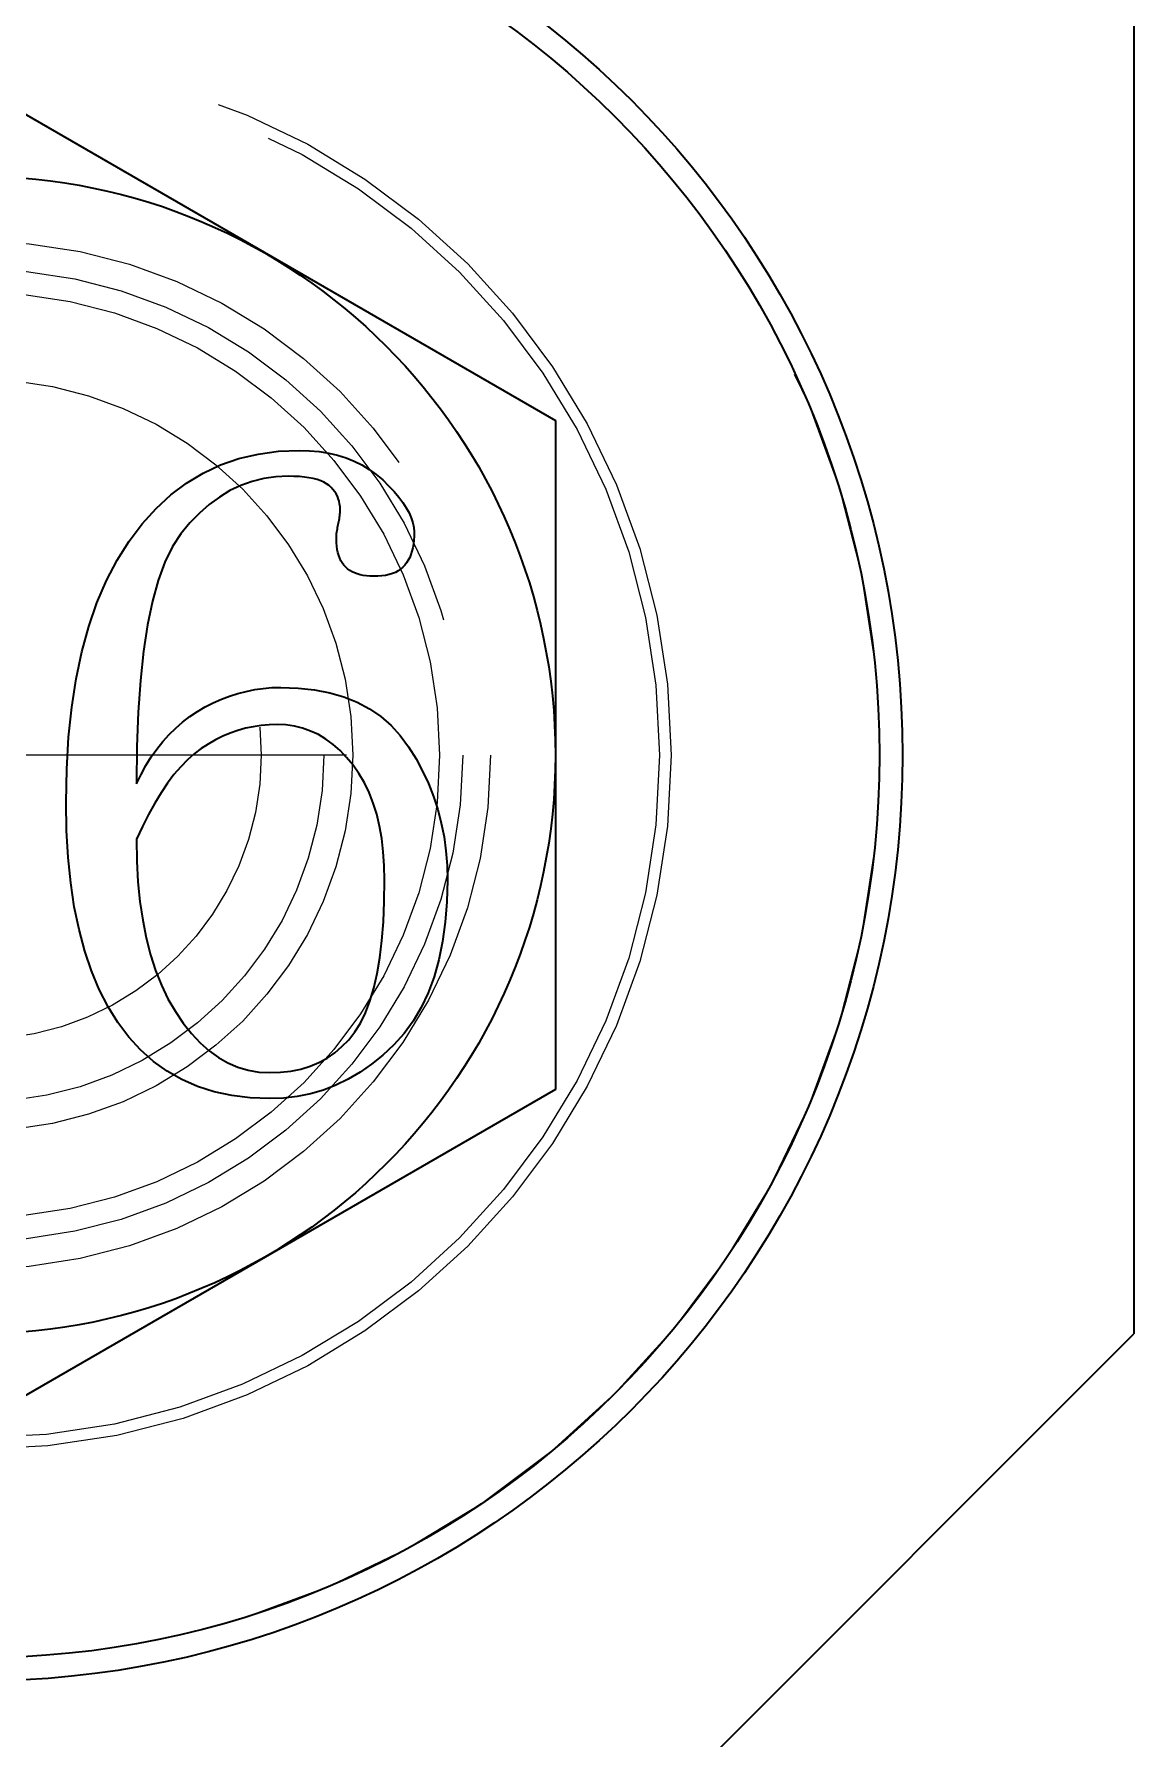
# Model space of a CAD drawing. Header units: millimetres. Extents: x 5606 to 13175, y -3239 to -2051.
# Drawn here: x 5880.19 to 5889.7, y -2464.28 to -2449.56 of the extents above; entities that cross this region are included whole.
import ezdxf

# ---------------------------------------------------------------- set-up
doc = ezdxf.new("R2010")
doc.units = ezdxf.units.MM
for name, pattern in [('CENTER-HOKUTO', [23, 20, -1, 1, -1]), ('DASHSPACE', [30, 12, -18]), ('HIDDEN-HOKUTO', [3.8, 2.5, -1.3])]:
    doc.linetypes.add(name, pattern=pattern)
doc.layers.add('AM_7', color=2, linetype='CENTER-HOKUTO', lineweight=30)
doc.layers.add('AM_HID', color=1, linetype='HIDDEN-HOKUTO', lineweight=25)

msp = doc.modelspace()

# ---------------------------------------------------------------- linework, layer by layer
at = {"color": 7, "lineweight": 35}
msp.add_line((5889.698, -2400.784), (5889.698, -2460.784), dxfattribs=at)
at = {"color": 7, "lineweight": 35, "ltscale": 0.144318}
msp.add_line((5879.698, -2450.009), (5884.698, -2452.894), dxfattribs=at)
at = {"color": 7, "lineweight": 35, "ltscale": 0.072244}
msp.add_line((5884.698, -2452.894), (5884.698, -2455.784), dxfattribs=at)
at = {"color": 7, "lineweight": 35, "ltscale": 0.004548}
msp.add_line((5882.304, -2453.16), (5882.486, -2453.152), dxfattribs=at)
at = {"color": 7, "lineweight": 35, "ltscale": 0.002197}
msp.add_line((5882.486, -2453.152), (5882.574, -2453.155), dxfattribs=at)
at = {"color": 7, "lineweight": 35, "ltscale": 0.002117}
msp.add_line((5882.574, -2453.155), (5882.658, -2453.162), dxfattribs=at)
at = {"color": 7, "lineweight": 35, "ltscale": 0.004167}
msp.add_line((5881.654, -2453.348), (5881.805, -2453.278), dxfattribs=at)
at = {"color": 7, "lineweight": 35, "ltscale": 0.004199}
msp.add_line((5881.805, -2453.278), (5881.964, -2453.223), dxfattribs=at)
at = {"color": 7, "lineweight": 35, "ltscale": 0.004273}
msp.add_line((5881.964, -2453.223), (5882.13, -2453.184), dxfattribs=at)
at = {"color": 7, "lineweight": 35, "ltscale": 0.004393}
msp.add_line((5882.13, -2453.184), (5882.304, -2453.16), dxfattribs=at)
at = {"color": 7, "lineweight": 35, "ltscale": 0.002045}
msp.add_line((5882.658, -2453.162), (5882.739, -2453.175), dxfattribs=at)
at = {"color": 7, "lineweight": 35, "ltscale": 0.001983}
msp.add_line((5882.739, -2453.175), (5882.816, -2453.193), dxfattribs=at)
at = {"color": 7, "lineweight": 35, "ltscale": 0.001932}
for p, q in [((5882.816, -2453.193), (5882.89, -2453.216)), ((5882.777, -2455.693), (5882.714, -2455.647))]:
    msp.add_line(p, q, dxfattribs=at)
at = {"color": 7, "lineweight": 35, "ltscale": 0.001893}
msp.add_line((5882.89, -2453.216), (5882.96, -2453.244), dxfattribs=at)
at = {"color": 7, "lineweight": 35, "ltscale": 0.001863}
msp.add_line((5882.96, -2453.244), (5883.027, -2453.278), dxfattribs=at)
at = {"color": 7, "lineweight": 35, "ltscale": 0.001849}
msp.add_line((5883.027, -2453.278), (5883.09, -2453.316), dxfattribs=at)
at = {"color": 7, "lineweight": 35, "ltscale": 0.004243}
msp.add_line((5881.375, -2453.536), (5881.51, -2453.434), dxfattribs=at)
at = {"color": 7, "lineweight": 35, "ltscale": 0.004183}
for p, q in [((5881.51, -2453.434), (5881.654, -2453.348)), ((5880.833, -2457.959), (5880.757, -2457.81))]:
    msp.add_line(p, q, dxfattribs=at)
at = {"color": 7, "lineweight": 35, "ltscale": 0.00259}
msp.add_line((5882.078, -2453.421), (5881.98, -2453.456), dxfattribs=at)
at = {"color": 7, "lineweight": 35, "ltscale": 0.002596}
msp.add_line((5882.179, -2453.396), (5882.078, -2453.421), dxfattribs=at)
at = {"color": 7, "lineweight": 35, "ltscale": 0.002627}
msp.add_line((5882.283, -2453.381), (5882.179, -2453.396), dxfattribs=at)
at = {"color": 7, "lineweight": 35, "ltscale": 0.002682}
msp.add_line((5882.39, -2453.376), (5882.283, -2453.381), dxfattribs=at)
at = {"color": 7, "lineweight": 35, "ltscale": 0.001241}
msp.add_line((5882.439, -2453.377), (5882.39, -2453.376), dxfattribs=at)
at = {"color": 7, "lineweight": 35, "ltscale": 0.001161}
msp.add_line((5882.486, -2453.379), (5882.439, -2453.377), dxfattribs=at)
at = {"color": 7, "lineweight": 35, "ltscale": 0.001085}
msp.add_line((5882.529, -2453.383), (5882.486, -2453.379), dxfattribs=at)
at = {"color": 7, "lineweight": 35, "ltscale": 0.001009}
msp.add_line((5882.569, -2453.389), (5882.529, -2453.383), dxfattribs=at)
at = {"color": 7, "lineweight": 35, "ltscale": 0.000938014}
msp.add_line((5882.606, -2453.396), (5882.569, -2453.389), dxfattribs=at)
at = {"color": 7, "lineweight": 35, "ltscale": 0.000867909}
msp.add_line((5882.639, -2453.405), (5882.606, -2453.396), dxfattribs=at)
at = {"color": 7, "lineweight": 35, "ltscale": 0.00080319}
msp.add_line((5882.67, -2453.415), (5882.639, -2453.405), dxfattribs=at)
at = {"color": 7, "lineweight": 35, "ltscale": 0.00074266}
msp.add_line((5882.697, -2453.427), (5882.67, -2453.415), dxfattribs=at)
at = {"color": 7, "lineweight": 35, "ltscale": 0.000690525}
msp.add_line((5882.721, -2453.441), (5882.697, -2453.427), dxfattribs=at)
at = {"color": 7, "lineweight": 35, "ltscale": 0.000643829}
msp.add_line((5882.742, -2453.456), (5882.721, -2453.441), dxfattribs=at)
at = {"color": 7, "lineweight": 35, "ltscale": 0.001846}
msp.add_line((5883.09, -2453.316), (5883.15, -2453.36), dxfattribs=at)
at = {"color": 7, "lineweight": 35, "ltscale": 0.001857}
msp.add_line((5883.15, -2453.36), (5883.206, -2453.408), dxfattribs=at)
at = {"color": 7, "lineweight": 35, "ltscale": 0.001808}
msp.add_line((5883.206, -2453.408), (5883.257, -2453.459), dxfattribs=at)
at = {"color": 7, "lineweight": 35, "ltscale": 0.004345}
msp.add_line((5881.247, -2453.654), (5881.375, -2453.536), dxfattribs=at)
at = {"color": 7, "lineweight": 35, "ltscale": 0.002727}
msp.add_line((5881.795, -2453.555), (5881.707, -2453.619), dxfattribs=at)
at = {"color": 7, "lineweight": 35, "ltscale": 0.002658}
msp.add_line((5881.886, -2453.5), (5881.795, -2453.555), dxfattribs=at)
at = {"color": 7, "lineweight": 35, "ltscale": 0.00261}
msp.add_line((5881.98, -2453.456), (5881.886, -2453.5), dxfattribs=at)
at = {"color": 7, "lineweight": 35, "ltscale": 0.000615236}
msp.add_line((5882.76, -2453.473), (5882.742, -2453.456), dxfattribs=at)
at = {"color": 7, "lineweight": 35, "ltscale": 0.000596459}
msp.add_line((5882.776, -2453.49), (5882.76, -2453.473), dxfattribs=at)
at = {"color": 7, "lineweight": 35, "ltscale": 0.000584231}
msp.add_line((5882.791, -2453.509), (5882.776, -2453.49), dxfattribs=at)
at = {"color": 7, "lineweight": 35, "ltscale": 0.000575208}
msp.add_line((5882.803, -2453.528), (5882.791, -2453.509), dxfattribs=at)
at = {"color": 7, "lineweight": 35, "ltscale": 0.000573302}
msp.add_line((5882.814, -2453.548), (5882.803, -2453.528), dxfattribs=at)
at = {"color": 7, "lineweight": 35, "ltscale": 0.000573358}
msp.add_line((5882.822, -2453.569), (5882.814, -2453.548), dxfattribs=at)
at = {"color": 7, "lineweight": 35, "ltscale": 0.000581179}
msp.add_line((5882.829, -2453.592), (5882.822, -2453.569), dxfattribs=at)
at = {"color": 7, "lineweight": 35, "ltscale": 0.000592077}
msp.add_line((5882.834, -2453.615), (5882.829, -2453.592), dxfattribs=at)
at = {"color": 7, "lineweight": 35, "ltscale": 0.001689}
msp.add_line((5883.257, -2453.459), (5883.304, -2453.508), dxfattribs=at)
at = {"color": 7, "lineweight": 35, "ltscale": 0.001576}
msp.add_line((5883.304, -2453.508), (5883.345, -2453.556), dxfattribs=at)
at = {"color": 7, "lineweight": 35, "ltscale": 0.001465}
msp.add_line((5883.345, -2453.556), (5883.38, -2453.603), dxfattribs=at)
at = {"color": 7, "lineweight": 35, "ltscale": 0.00449}
msp.add_line((5881.126, -2453.787), (5881.247, -2453.654), dxfattribs=at)
at = {"color": 7, "lineweight": 35, "ltscale": 0.002934}
msp.add_line((5881.622, -2453.694), (5881.54, -2453.778), dxfattribs=at)
at = {"color": 7, "lineweight": 35, "ltscale": 0.00282}
msp.add_line((5881.707, -2453.619), (5881.622, -2453.694), dxfattribs=at)
at = {"color": 7, "lineweight": 35, "ltscale": 0.000323854}
msp.add_line((5882.83, -2453.754), (5882.832, -2453.741), dxfattribs=at)
at = {"color": 7, "lineweight": 35, "ltscale": 0.000323476}
msp.add_line((5882.832, -2453.741), (5882.834, -2453.728), dxfattribs=at)
at = {"color": 7, "lineweight": 35, "ltscale": 0.000608489}
msp.add_line((5882.837, -2453.639), (5882.834, -2453.615), dxfattribs=at)
at = {"color": 7, "lineweight": 35, "ltscale": 0.000321004}
msp.add_line((5882.834, -2453.728), (5882.835, -2453.715), dxfattribs=at)
at = {"color": 7, "lineweight": 35, "ltscale": 0.000323196}
msp.add_line((5882.835, -2453.715), (5882.836, -2453.703), dxfattribs=at)
at = {"color": 7, "lineweight": 35, "ltscale": 0.000319479}
msp.add_line((5882.836, -2453.703), (5882.837, -2453.69), dxfattribs=at)
at = {"color": 7, "lineweight": 35, "ltscale": 0.000628374}
msp.add_line((5882.838, -2453.664), (5882.837, -2453.639), dxfattribs=at)
at = {"color": 7, "lineweight": 35, "ltscale": 0.000320667}
msp.add_line((5882.837, -2453.69), (5882.838, -2453.677), dxfattribs=at)
at = {"color": 7, "lineweight": 35, "ltscale": 0.000319694}
msp.add_line((5882.838, -2453.677), (5882.838, -2453.664), dxfattribs=at)
at = {"color": 7, "lineweight": 35, "ltscale": 0.00136}
msp.add_line((5883.38, -2453.603), (5883.41, -2453.648), dxfattribs=at)
at = {"color": 7, "lineweight": 35, "ltscale": 0.001263}
msp.add_line((5883.41, -2453.648), (5883.434, -2453.692), dxfattribs=at)
at = {"color": 7, "lineweight": 35, "ltscale": 0.001173}
msp.add_line((5883.434, -2453.692), (5883.453, -2453.735), dxfattribs=at)
at = {"color": 7, "lineweight": 35, "ltscale": 0.001094}
msp.add_line((5883.453, -2453.735), (5883.467, -2453.777), dxfattribs=at)
at = {"color": 7, "lineweight": 35, "ltscale": 0.004668}
msp.add_line((5881.014, -2453.936), (5881.126, -2453.787), dxfattribs=at)
at = {"color": 7, "lineweight": 35, "ltscale": 0.003319}
msp.add_line((5881.462, -2453.872), (5881.389, -2453.983), dxfattribs=at)
at = {"color": 7, "lineweight": 35, "ltscale": 0.003064}
msp.add_line((5881.54, -2453.778), (5881.462, -2453.872), dxfattribs=at)
at = {"color": 7, "lineweight": 35, "ltscale": 0.000322571}
msp.add_line((5882.806, -2453.895), (5882.807, -2453.882), dxfattribs=at)
at = {"color": 7, "lineweight": 35, "ltscale": 0.000319142}
msp.add_line((5882.806, -2453.907), (5882.806, -2453.895), dxfattribs=at)
at = {"color": 7, "lineweight": 35, "ltscale": 0.000320089}
msp.add_line((5882.807, -2453.882), (5882.808, -2453.869), dxfattribs=at)
at = {"color": 7, "lineweight": 35, "ltscale": 0.00032252}
msp.add_line((5882.808, -2453.869), (5882.81, -2453.856), dxfattribs=at)
at = {"color": 7, "lineweight": 35, "ltscale": 0.00032272}
msp.add_line((5882.81, -2453.856), (5882.812, -2453.843), dxfattribs=at)
at = {"color": 7, "lineweight": 35, "ltscale": 0.000323733}
msp.add_line((5882.812, -2453.843), (5882.814, -2453.831), dxfattribs=at)
at = {"color": 7, "lineweight": 35, "ltscale": 0.000326054}
msp.add_line((5882.814, -2453.831), (5882.816, -2453.818), dxfattribs=at)
at = {"color": 7, "lineweight": 35, "ltscale": 0.000326057}
msp.add_line((5882.816, -2453.818), (5882.819, -2453.805), dxfattribs=at)
at = {"color": 7, "lineweight": 35, "ltscale": 0.000330701}
msp.add_line((5882.819, -2453.805), (5882.822, -2453.792), dxfattribs=at)
at = {"color": 7, "lineweight": 35, "ltscale": 0.000328086}
msp.add_line((5882.822, -2453.792), (5882.825, -2453.779), dxfattribs=at)
at = {"color": 7, "lineweight": 35, "ltscale": 0.000327393}
msp.add_line((5882.825, -2453.779), (5882.828, -2453.767), dxfattribs=at)
at = {"color": 7, "lineweight": 35, "ltscale": 0.000325304}
msp.add_line((5882.828, -2453.767), (5882.83, -2453.754), dxfattribs=at)
at = {"color": 7, "lineweight": 35, "ltscale": 0.001029}
msp.add_line((5883.467, -2453.777), (5883.475, -2453.817), dxfattribs=at)
at = {"color": 7, "lineweight": 35, "ltscale": 0.000977345}
msp.add_line((5883.475, -2453.817), (5883.478, -2453.856), dxfattribs=at)
at = {"color": 7, "lineweight": 35, "ltscale": 0.000888582}
msp.add_line((5883.477, -2453.894), (5883.475, -2453.929), dxfattribs=at)
at = {"color": 7, "lineweight": 35, "ltscale": 0.000937084}
msp.add_line((5883.478, -2453.856), (5883.477, -2453.894), dxfattribs=at)
at = {"color": 7, "lineweight": 35, "ltscale": 0.00484}
msp.add_line((5880.91, -2454.1), (5881.014, -2453.936), dxfattribs=at)
at = {"color": 7, "lineweight": 35, "ltscale": 0.003732}
msp.add_line((5881.389, -2453.983), (5881.324, -2454.117), dxfattribs=at)
at = {"color": 7, "lineweight": 35, "ltscale": 0.000320457}
msp.add_line((5882.806, -2453.92), (5882.806, -2453.907), dxfattribs=at)
at = {"color": 7, "lineweight": 35, "ltscale": 0.000779976}
msp.add_line((5882.807, -2453.951), (5882.806, -2453.92), dxfattribs=at)
at = {"color": 7, "lineweight": 35, "ltscale": 0.00074244}
msp.add_line((5882.809, -2453.981), (5882.807, -2453.951), dxfattribs=at)
at = {"color": 7, "lineweight": 35, "ltscale": 0.000707474}
msp.add_line((5882.813, -2454.009), (5882.809, -2453.981), dxfattribs=at)
at = {"color": 7, "lineweight": 35, "ltscale": 0.000673962}
msp.add_line((5882.819, -2454.035), (5882.813, -2454.009), dxfattribs=at)
at = {"color": 7, "lineweight": 35, "ltscale": 0.000645875}
for p, q in [((5882.826, -2454.06), (5882.819, -2454.035)), ((5883.011, -2454.227), (5882.986, -2454.22))]:
    msp.add_line(p, q, dxfattribs=at)
at = {"color": 7, "lineweight": 35, "ltscale": 0.000730131}
msp.add_line((5883.458, -2454.024), (5883.449, -2454.052), dxfattribs=at)
at = {"color": 7, "lineweight": 35, "ltscale": 0.00076591}
msp.add_line((5883.465, -2453.994), (5883.458, -2454.024), dxfattribs=at)
at = {"color": 7, "lineweight": 35, "ltscale": 0.000803526}
msp.add_line((5883.471, -2453.963), (5883.465, -2453.994), dxfattribs=at)
at = {"color": 7, "lineweight": 35, "ltscale": 0.000847437}
msp.add_line((5883.475, -2453.929), (5883.471, -2453.963), dxfattribs=at)
at = {"color": 7, "lineweight": 35, "ltscale": 0.005002}
msp.add_line((5880.818, -2454.277), (5880.91, -2454.1), dxfattribs=at)
at = {"color": 7, "lineweight": 35, "ltscale": 0.004195}
msp.add_line((5881.324, -2454.117), (5881.266, -2454.275), dxfattribs=at)
at = {"color": 7, "lineweight": 35, "ltscale": 0.000620341}
msp.add_line((5882.835, -2454.083), (5882.826, -2454.06), dxfattribs=at)
at = {"color": 7, "lineweight": 35, "ltscale": 0.000599576}
msp.add_line((5882.845, -2454.105), (5882.835, -2454.083), dxfattribs=at)
at = {"color": 7, "lineweight": 35, "ltscale": 0.000582514}
msp.add_line((5882.857, -2454.125), (5882.845, -2454.105), dxfattribs=at)
at = {"color": 7, "lineweight": 35, "ltscale": 0.000572831}
for p, q in [((5882.871, -2454.143), (5882.857, -2454.125)), ((5882.921, -2454.189), (5882.903, -2454.175))]:
    msp.add_line(p, q, dxfattribs=at)
at = {"color": 7, "lineweight": 35, "ltscale": 0.00056607}
for p, q in [((5882.886, -2454.16), (5882.871, -2454.143)), ((5882.903, -2454.175), (5882.886, -2454.16))]:
    msp.add_line(p, q, dxfattribs=at)
at = {"color": 7, "lineweight": 35, "ltscale": 0.000583822}
msp.add_line((5882.941, -2454.201), (5882.921, -2454.189), dxfattribs=at)
at = {"color": 7, "lineweight": 35, "ltscale": 0.000649193}
msp.add_line((5883.361, -2454.179), (5883.34, -2454.193), dxfattribs=at)
at = {"color": 7, "lineweight": 35, "ltscale": 0.000632417}
msp.add_line((5883.381, -2454.162), (5883.361, -2454.179), dxfattribs=at)
at = {"color": 7, "lineweight": 35, "ltscale": 0.000626654}
msp.add_line((5883.398, -2454.144), (5883.381, -2454.162), dxfattribs=at)
at = {"color": 7, "lineweight": 35, "ltscale": 0.000629732}
msp.add_line((5883.413, -2454.124), (5883.398, -2454.144), dxfattribs=at)
at = {"color": 7, "lineweight": 35, "ltscale": 0.000649814}
msp.add_line((5883.427, -2454.102), (5883.413, -2454.124), dxfattribs=at)
at = {"color": 7, "lineweight": 35, "ltscale": 0.000669428}
msp.add_line((5883.439, -2454.078), (5883.427, -2454.102), dxfattribs=at)
at = {"color": 7, "lineweight": 35, "ltscale": 0.000698454}
msp.add_line((5883.449, -2454.052), (5883.439, -2454.078), dxfattribs=at)
at = {"color": 7, "lineweight": 35, "ltscale": 0.005198}
msp.add_line((5880.736, -2454.469), (5880.818, -2454.277), dxfattribs=at)
at = {"color": 7, "lineweight": 35, "ltscale": 0.004693}
for p, q in [((5881.266, -2454.275), (5881.216, -2454.456)), ((5881.078, -2456.512), (5881.081, -2456.7))]:
    msp.add_line(p, q, dxfattribs=at)
at = {"color": 7, "lineweight": 35, "ltscale": 0.00059853}
msp.add_line((5882.963, -2454.211), (5882.941, -2454.201), dxfattribs=at)
at = {"color": 7, "lineweight": 35, "ltscale": 0.00062007}
msp.add_line((5882.986, -2454.22), (5882.963, -2454.211), dxfattribs=at)
at = {"color": 7, "lineweight": 35, "ltscale": 0.000674708}
msp.add_line((5883.037, -2454.233), (5883.011, -2454.227), dxfattribs=at)
at = {"color": 7, "lineweight": 35, "ltscale": 0.000706611}
msp.add_line((5883.065, -2454.237), (5883.037, -2454.233), dxfattribs=at)
at = {"color": 7, "lineweight": 35, "ltscale": 0.000742502}
msp.add_line((5883.095, -2454.239), (5883.065, -2454.237), dxfattribs=at)
at = {"color": 7, "lineweight": 35, "ltscale": 0.000779996}
msp.add_line((5883.126, -2454.24), (5883.095, -2454.239), dxfattribs=at)
at = {"color": 7, "lineweight": 35, "ltscale": 0.000932632}
msp.add_line((5883.163, -2454.239), (5883.126, -2454.24), dxfattribs=at)
at = {"color": 7, "lineweight": 35, "ltscale": 0.000878786}
msp.add_line((5883.198, -2454.236), (5883.163, -2454.239), dxfattribs=at)
at = {"color": 7, "lineweight": 35, "ltscale": 0.000828861}
msp.add_line((5883.231, -2454.232), (5883.198, -2454.236), dxfattribs=at)
at = {"color": 7, "lineweight": 35, "ltscale": 0.000782094}
msp.add_line((5883.261, -2454.225), (5883.231, -2454.232), dxfattribs=at)
at = {"color": 7, "lineweight": 35, "ltscale": 0.000740198}
msp.add_line((5883.29, -2454.216), (5883.261, -2454.225), dxfattribs=at)
at = {"color": 7, "lineweight": 35, "ltscale": 0.000703416}
msp.add_line((5883.316, -2454.206), (5883.29, -2454.216), dxfattribs=at)
at = {"color": 7, "lineweight": 35, "ltscale": 0.000672972}
msp.add_line((5883.34, -2454.193), (5883.316, -2454.206), dxfattribs=at)
at = {"color": 7, "lineweight": 35, "ltscale": 0.00542}
msp.add_line((5880.666, -2454.673), (5880.736, -2454.469), dxfattribs=at)
at = {"color": 7, "lineweight": 35, "ltscale": 0.005215}
msp.add_line((5881.216, -2454.456), (5881.174, -2454.66), dxfattribs=at)
at = {"color": 7, "lineweight": 35, "ltscale": 0.005669}
msp.add_line((5880.606, -2454.892), (5880.666, -2454.673), dxfattribs=at)
at = {"color": 7, "lineweight": 35, "ltscale": 0.005757}
msp.add_line((5881.174, -2454.66), (5881.139, -2454.888), dxfattribs=at)
at = {"color": 7, "lineweight": 35, "ltscale": 0.00594}
msp.add_line((5880.557, -2455.125), (5880.606, -2454.892), dxfattribs=at)
at = {"color": 7, "lineweight": 35, "ltscale": 0.006312}
msp.add_line((5881.139, -2454.888), (5881.112, -2455.139), dxfattribs=at)
at = {"color": 7, "lineweight": 35, "ltscale": 0.00623}
msp.add_line((5880.519, -2455.371), (5880.557, -2455.125), dxfattribs=at)
at = {"color": 7, "lineweight": 35, "ltscale": 0.006877}
msp.add_line((5881.112, -2455.139), (5881.093, -2455.413), dxfattribs=at)
at = {"color": 7, "lineweight": 35, "ltscale": 0.001872}
msp.add_line((5882.026, -2455.234), (5882.1, -2455.219), dxfattribs=at)
at = {"color": 7, "lineweight": 35, "ltscale": 0.001878}
for p, q in [((5882.1, -2455.219), (5882.174, -2455.209)), ((5881.882, -2455.275), (5881.954, -2455.252))]:
    msp.add_line(p, q, dxfattribs=at)
at = {"color": 7, "lineweight": 35, "ltscale": 0.00189}
msp.add_line((5882.174, -2455.209), (5882.249, -2455.202), dxfattribs=at)
at = {"color": 7, "lineweight": 35, "ltscale": 0.001909}
msp.add_line((5882.249, -2455.202), (5882.326, -2455.2), dxfattribs=at)
at = {"color": 7, "lineweight": 35, "ltscale": 0.003735}
msp.add_line((5882.326, -2455.2), (5882.475, -2455.205), dxfattribs=at)
at = {"color": 7, "lineweight": 35, "ltscale": 0.003537}
msp.add_line((5882.475, -2455.205), (5882.616, -2455.221), dxfattribs=at)
at = {"color": 7, "lineweight": 35, "ltscale": 0.003361}
msp.add_line((5882.616, -2455.221), (5882.748, -2455.246), dxfattribs=at)
at = {"color": 7, "lineweight": 35, "ltscale": 0.001958}
msp.add_line((5881.606, -2455.408), (5881.673, -2455.369), dxfattribs=at)
at = {"color": 7, "lineweight": 35, "ltscale": 0.001931}
msp.add_line((5881.673, -2455.369), (5881.742, -2455.333), dxfattribs=at)
at = {"color": 7, "lineweight": 35, "ltscale": 0.001907}
msp.add_line((5881.742, -2455.333), (5881.812, -2455.302), dxfattribs=at)
at = {"color": 7, "lineweight": 35, "ltscale": 0.001889}
msp.add_line((5881.812, -2455.302), (5881.882, -2455.275), dxfattribs=at)
at = {"color": 7, "lineweight": 35, "ltscale": 0.00187}
msp.add_line((5881.954, -2455.252), (5882.026, -2455.234), dxfattribs=at)
at = {"color": 7, "lineweight": 35, "ltscale": 0.003212}
msp.add_line((5882.748, -2455.246), (5882.871, -2455.282), dxfattribs=at)
at = {"color": 7, "lineweight": 35, "ltscale": 0.003091}
msp.add_line((5882.871, -2455.282), (5882.986, -2455.328), dxfattribs=at)
at = {"color": 7, "lineweight": 35, "ltscale": 0.003003}
msp.add_line((5882.986, -2455.328), (5883.092, -2455.385), dxfattribs=at)
at = {"color": 7, "lineweight": 35, "ltscale": 0.006534}
msp.add_line((5880.492, -2455.631), (5880.519, -2455.371), dxfattribs=at)
at = {"color": 7, "lineweight": 35, "ltscale": 0.00745}
msp.add_line((5881.093, -2455.413), (5881.082, -2455.711), dxfattribs=at)
at = {"color": 7, "lineweight": 35, "ltscale": 0.001986}
msp.add_line((5881.417, -2455.552), (5881.477, -2455.5), dxfattribs=at)
at = {"color": 7, "lineweight": 35, "ltscale": 0.001974}
msp.add_line((5881.477, -2455.5), (5881.54, -2455.452), dxfattribs=at)
at = {"color": 7, "lineweight": 35, "ltscale": 0.001975}
msp.add_line((5881.54, -2455.452), (5881.606, -2455.408), dxfattribs=at)
at = {"color": 7, "lineweight": 35, "ltscale": 0.002949}
msp.add_line((5883.092, -2455.385), (5883.189, -2455.451), dxfattribs=at)
at = {"color": 7, "lineweight": 35, "ltscale": 0.002935}
msp.add_line((5883.189, -2455.451), (5883.278, -2455.528), dxfattribs=at)
at = {"color": 7, "lineweight": 35, "ltscale": 0.006856}
msp.add_line((5880.475, -2455.905), (5880.492, -2455.631), dxfattribs=at)
at = {"color": 7, "lineweight": 35, "ltscale": 0.002028}
msp.add_line((5881.306, -2455.668), (5881.36, -2455.608), dxfattribs=at)
at = {"color": 7, "lineweight": 35, "ltscale": 0.002003}
msp.add_line((5881.36, -2455.608), (5881.417, -2455.552), dxfattribs=at)
at = {"color": 7, "lineweight": 35, "ltscale": 0.00179}
msp.add_line((5881.761, -2455.653), (5881.699, -2455.689), dxfattribs=at)
at = {"color": 7, "lineweight": 35, "ltscale": 0.001761}
msp.add_line((5881.825, -2455.622), (5881.761, -2455.653), dxfattribs=at)
at = {"color": 7, "lineweight": 35, "ltscale": 0.00174}
msp.add_line((5881.889, -2455.595), (5881.825, -2455.622), dxfattribs=at)
at = {"color": 7, "lineweight": 35, "ltscale": 0.001726}
msp.add_line((5881.954, -2455.572), (5881.889, -2455.595), dxfattribs=at)
at = {"color": 7, "lineweight": 35, "ltscale": 0.001717}
msp.add_line((5882.02, -2455.553), (5881.954, -2455.572), dxfattribs=at)
at = {"color": 7, "lineweight": 35, "ltscale": 0.001714}
msp.add_line((5882.087, -2455.539), (5882.02, -2455.553), dxfattribs=at)
at = {"color": 7, "lineweight": 35, "ltscale": 0.00172}
msp.add_line((5882.155, -2455.529), (5882.087, -2455.539), dxfattribs=at)
at = {"color": 7, "lineweight": 35, "ltscale": 0.00173}
msp.add_line((5882.224, -2455.522), (5882.155, -2455.529), dxfattribs=at)
at = {"color": 7, "lineweight": 35, "ltscale": 0.001749}
msp.add_line((5882.294, -2455.52), (5882.224, -2455.522), dxfattribs=at)
at = {"color": 7, "lineweight": 35, "ltscale": 0.001894}
msp.add_line((5882.37, -2455.524), (5882.294, -2455.52), dxfattribs=at)
at = {"color": 7, "lineweight": 35, "ltscale": 0.001855}
msp.add_line((5882.443, -2455.534), (5882.37, -2455.524), dxfattribs=at)
at = {"color": 7, "lineweight": 35, "ltscale": 0.001834}
msp.add_line((5882.514, -2455.552), (5882.443, -2455.534), dxfattribs=at)
at = {"color": 7, "lineweight": 35, "ltscale": 0.00183}
msp.add_line((5882.583, -2455.577), (5882.514, -2455.552), dxfattribs=at)
at = {"color": 7, "lineweight": 35, "ltscale": 0.001847}
msp.add_line((5882.65, -2455.608), (5882.583, -2455.577), dxfattribs=at)
at = {"color": 7, "lineweight": 35, "ltscale": 0.001879}
msp.add_line((5882.714, -2455.647), (5882.65, -2455.608), dxfattribs=at)
at = {"color": 7, "lineweight": 35, "ltscale": 0.002958}
msp.add_line((5883.278, -2455.528), (5883.358, -2455.615), dxfattribs=at)
at = {"color": 7, "lineweight": 35, "ltscale": 0.003019}
msp.add_line((5883.358, -2455.615), (5883.43, -2455.712), dxfattribs=at)
at = {"color": 7, "lineweight": 35, "ltscale": 0.008029}
msp.add_line((5881.082, -2455.711), (5881.078, -2456.032), dxfattribs=at)
at = {"color": 7, "lineweight": 35, "ltscale": 0.002148}
msp.add_line((5881.16, -2455.874), (5881.206, -2455.801), dxfattribs=at)
at = {"color": 7, "lineweight": 35, "ltscale": 0.0021}
msp.add_line((5881.206, -2455.801), (5881.254, -2455.733), dxfattribs=at)
at = {"color": 7, "lineweight": 35, "ltscale": 0.002062}
msp.add_line((5881.254, -2455.733), (5881.306, -2455.668), dxfattribs=at)
at = {"color": 7, "lineweight": 35, "ltscale": 0.001984}
msp.add_line((5881.578, -2455.773), (5881.518, -2455.826), dxfattribs=at)
at = {"color": 7, "lineweight": 35, "ltscale": 0.001885}
msp.add_line((5881.638, -2455.728), (5881.578, -2455.773), dxfattribs=at)
at = {"color": 7, "lineweight": 35, "ltscale": 0.001823}
msp.add_line((5881.699, -2455.689), (5881.638, -2455.728), dxfattribs=at)
at = {"color": 7, "lineweight": 35, "ltscale": 0.001999}
msp.add_line((5882.837, -2455.746), (5882.777, -2455.693), dxfattribs=at)
at = {"color": 7, "lineweight": 35, "ltscale": 0.002078}
msp.add_line((5882.894, -2455.805), (5882.837, -2455.746), dxfattribs=at)
at = {"color": 7, "lineweight": 35, "ltscale": 0.002174}
msp.add_line((5882.95, -2455.872), (5882.894, -2455.805), dxfattribs=at)
at = {"color": 7, "lineweight": 35, "ltscale": 0.003043}
msp.add_line((5883.43, -2455.712), (5883.494, -2455.816), dxfattribs=at)
at = {"color": 7, "lineweight": 35, "ltscale": 0.072243}
msp.add_line((5884.698, -2455.784), (5884.698, -2458.673), dxfattribs=at)
at = {"color": 7, "lineweight": 35, "ltscale": 0.007189}
msp.add_line((5880.47, -2456.192), (5880.475, -2455.905), dxfattribs=at)
at = {"color": 7, "lineweight": 35, "ltscale": 0.00226}
msp.add_line((5881.078, -2456.032), (5881.118, -2455.951), dxfattribs=at)
at = {"color": 7, "lineweight": 35, "ltscale": 0.0022}
msp.add_line((5881.118, -2455.951), (5881.16, -2455.874), dxfattribs=at)
at = {"color": 7, "lineweight": 35, "ltscale": 0.002342}
msp.add_line((5881.402, -2455.953), (5881.346, -2456.028), dxfattribs=at)
at = {"color": 7, "lineweight": 35, "ltscale": 0.002212}
msp.add_line((5881.46, -2455.886), (5881.402, -2455.953), dxfattribs=at)
at = {"color": 7, "lineweight": 35, "ltscale": 0.002094}
msp.add_line((5881.518, -2455.826), (5881.46, -2455.886), dxfattribs=at)
at = {"color": 7, "lineweight": 35, "ltscale": 0.002241}
msp.add_line((5883.001, -2455.945), (5882.95, -2455.872), dxfattribs=at)
at = {"color": 7, "lineweight": 35, "ltscale": 0.00229}
msp.add_line((5883.048, -2456.025), (5883.001, -2455.945), dxfattribs=at)
at = {"color": 7, "lineweight": 35, "ltscale": 0.003016}
msp.add_line((5883.494, -2455.816), (5883.551, -2455.922), dxfattribs=at)
at = {"color": 7, "lineweight": 35, "ltscale": 0.002998}
msp.add_line((5883.551, -2455.922), (5883.601, -2456.031), dxfattribs=at)
at = {"color": 7, "lineweight": 35, "ltscale": 0.002477}
msp.add_line((5881.346, -2456.028), (5881.29, -2456.11), dxfattribs=at)
at = {"color": 7, "lineweight": 35, "ltscale": 0.002352}
msp.add_line((5883.089, -2456.109), (5883.048, -2456.025), dxfattribs=at)
at = {"color": 7, "lineweight": 35, "ltscale": 0.00299}
msp.add_line((5883.601, -2456.031), (5883.645, -2456.142), dxfattribs=at)
at = {"color": 7, "lineweight": 35, "ltscale": 0.006094}
msp.add_line((5880.474, -2456.436), (5880.47, -2456.192), dxfattribs=at)
at = {"color": 7, "lineweight": 35, "ltscale": 0.002767}
msp.add_line((5881.236, -2456.2), (5881.182, -2456.297), dxfattribs=at)
at = {"color": 7, "lineweight": 35, "ltscale": 0.002619}
msp.add_line((5881.29, -2456.11), (5881.236, -2456.2), dxfattribs=at)
at = {"color": 7, "lineweight": 35, "ltscale": 0.002431}
msp.add_line((5883.124, -2456.2), (5883.089, -2456.109), dxfattribs=at)
at = {"color": 7, "lineweight": 35, "ltscale": 0.002521}
msp.add_line((5883.154, -2456.296), (5883.124, -2456.2), dxfattribs=at)
at = {"color": 7, "lineweight": 35, "ltscale": 0.002995}
msp.add_line((5883.645, -2456.142), (5883.682, -2456.256), dxfattribs=at)
at = {"color": 7, "lineweight": 35, "ltscale": 0.002917}
msp.add_line((5881.182, -2456.297), (5881.13, -2456.401), dxfattribs=at)
at = {"color": 7, "lineweight": 35, "ltscale": 0.002625}
msp.add_line((5883.178, -2456.398), (5883.154, -2456.296), dxfattribs=at)
at = {"color": 7, "lineweight": 35, "ltscale": 0.002738}
msp.add_line((5883.197, -2456.506), (5883.178, -2456.398), dxfattribs=at)
at = {"color": 7, "lineweight": 35, "ltscale": 0.003008}
msp.add_line((5883.682, -2456.256), (5883.712, -2456.373), dxfattribs=at)
at = {"color": 7, "lineweight": 35, "ltscale": 0.003034}
msp.add_line((5883.712, -2456.373), (5883.736, -2456.492), dxfattribs=at)
at = {"color": 7, "lineweight": 35, "ltscale": 0.005805}
msp.add_line((5880.488, -2456.668), (5880.474, -2456.436), dxfattribs=at)
at = {"color": 7, "lineweight": 35, "ltscale": 0.003073}
msp.add_line((5881.13, -2456.401), (5881.078, -2456.512), dxfattribs=at)
at = {"color": 7, "lineweight": 35, "ltscale": 0.00286}
msp.add_line((5883.211, -2456.62), (5883.197, -2456.506), dxfattribs=at)
at = {"color": 7, "lineweight": 35, "ltscale": 0.003068}
msp.add_line((5883.736, -2456.492), (5883.752, -2456.613), dxfattribs=at)
at = {"color": 7, "lineweight": 35, "ltscale": 0.005529}
msp.add_line((5880.51, -2456.888), (5880.488, -2456.668), dxfattribs=at)
at = {"color": 7, "lineweight": 35, "ltscale": 0.002992}
msp.add_line((5883.219, -2456.739), (5883.211, -2456.62), dxfattribs=at)
at = {"color": 7, "lineweight": 35, "ltscale": 0.003114}
msp.add_line((5883.752, -2456.613), (5883.762, -2456.737), dxfattribs=at)
at = {"color": 7, "lineweight": 35, "ltscale": 0.004484}
msp.add_line((5881.081, -2456.7), (5881.091, -2456.879), dxfattribs=at)
at = {"color": 7, "lineweight": 35, "ltscale": 0.003127}
msp.add_line((5883.222, -2456.864), (5883.219, -2456.739), dxfattribs=at)
at = {"color": 7, "lineweight": 35, "ltscale": 0.003169}
msp.add_line((5883.762, -2456.737), (5883.766, -2456.864), dxfattribs=at)
at = {"color": 7, "lineweight": 35, "ltscale": 0.005262}
msp.add_line((5880.541, -2457.096), (5880.51, -2456.888), dxfattribs=at)
at = {"color": 7, "lineweight": 35, "ltscale": 0.00428}
msp.add_line((5881.091, -2456.879), (5881.108, -2457.049), dxfattribs=at)
at = {"color": 7, "lineweight": 35, "ltscale": 0.00465}
msp.add_line((5883.219, -2457.05), (5883.222, -2456.864), dxfattribs=at)
at = {"color": 7, "lineweight": 35, "ltscale": 0.004678}
msp.add_line((5883.766, -2456.864), (5883.761, -2457.051), dxfattribs=at)
at = {"color": 7, "lineweight": 35, "ltscale": 0.00501}
msp.add_line((5880.582, -2457.292), (5880.541, -2457.096), dxfattribs=at)
at = {"color": 7, "lineweight": 35, "ltscale": 0.004087}
msp.add_line((5881.108, -2457.049), (5881.132, -2457.211), dxfattribs=at)
at = {"color": 7, "lineweight": 35, "ltscale": 0.004347}
msp.add_line((5883.212, -2457.224), (5883.219, -2457.05), dxfattribs=at)
at = {"color": 7, "lineweight": 35, "ltscale": 0.004442}
msp.add_line((5883.761, -2457.051), (5883.747, -2457.228), dxfattribs=at)
at = {"color": 7, "lineweight": 35, "ltscale": 0.003902}
msp.add_line((5881.132, -2457.211), (5881.162, -2457.364), dxfattribs=at)
at = {"color": 7, "lineweight": 35, "ltscale": 0.004053}
msp.add_line((5883.199, -2457.385), (5883.212, -2457.224), dxfattribs=at)
at = {"color": 7, "lineweight": 35, "ltscale": 0.004219}
for p, q in [((5883.747, -2457.228), (5883.724, -2457.396)), ((5882.23, -2458.752), (5882.061, -2458.746))]:
    msp.add_line(p, q, dxfattribs=at)
at = {"color": 7, "lineweight": 35, "ltscale": 0.004775}
msp.add_line((5880.631, -2457.477), (5880.582, -2457.292), dxfattribs=at)
at = {"color": 7, "lineweight": 35, "ltscale": 0.003729}
msp.add_line((5881.162, -2457.364), (5881.199, -2457.509), dxfattribs=at)
at = {"color": 7, "lineweight": 35, "ltscale": 0.003762}
msp.add_line((5883.181, -2457.535), (5883.199, -2457.385), dxfattribs=at)
at = {"color": 7, "lineweight": 35, "ltscale": 0.004015}
msp.add_line((5883.724, -2457.396), (5883.692, -2457.553), dxfattribs=at)
at = {"color": 7, "lineweight": 35, "ltscale": 0.004554}
msp.add_line((5880.689, -2457.649), (5880.631, -2457.477), dxfattribs=at)
at = {"color": 7, "lineweight": 35, "ltscale": 0.003567}
msp.add_line((5881.199, -2457.509), (5881.242, -2457.645), dxfattribs=at)
at = {"color": 7, "lineweight": 35, "ltscale": 0.003481}
msp.add_line((5883.158, -2457.672), (5883.181, -2457.535), dxfattribs=at)
at = {"color": 7, "lineweight": 35, "ltscale": 0.003828}
msp.add_line((5883.692, -2457.553), (5883.65, -2457.7), dxfattribs=at)
at = {"color": 7, "lineweight": 35, "ltscale": 0.004357}
msp.add_line((5880.757, -2457.81), (5880.689, -2457.649), dxfattribs=at)
at = {"color": 7, "lineweight": 35, "ltscale": 0.003421}
msp.add_line((5881.242, -2457.645), (5881.293, -2457.772), dxfattribs=at)
at = {"color": 7, "lineweight": 35, "ltscale": 0.003205}
msp.add_line((5883.13, -2457.797), (5883.158, -2457.672), dxfattribs=at)
at = {"color": 7, "lineweight": 35, "ltscale": 0.003665}
msp.add_line((5883.65, -2457.7), (5883.599, -2457.838), dxfattribs=at)
at = {"color": 7, "lineweight": 35, "ltscale": 0.00329}
msp.add_line((5881.293, -2457.772), (5881.35, -2457.89), dxfattribs=at)
at = {"color": 7, "lineweight": 35, "ltscale": 0.002945}
msp.add_line((5883.096, -2457.91), (5883.13, -2457.797), dxfattribs=at)
at = {"color": 7, "lineweight": 35, "ltscale": 0.003528}
msp.add_line((5883.599, -2457.838), (5883.538, -2457.965), dxfattribs=at)
at = {"color": 7, "lineweight": 35, "ltscale": 0.004034}
msp.add_line((5880.918, -2458.096), (5880.833, -2457.959), dxfattribs=at)
at = {"color": 7, "lineweight": 35, "ltscale": 0.003177}
msp.add_line((5881.35, -2457.89), (5881.414, -2458), dxfattribs=at)
at = {"color": 7, "lineweight": 35, "ltscale": 0.003039}
msp.add_line((5881.414, -2458), (5881.482, -2458.101), dxfattribs=at)
at = {"color": 7, "lineweight": 35, "ltscale": 0.002468}
msp.add_line((5883.014, -2458.1), (5883.058, -2458.011), dxfattribs=at)
at = {"color": 7, "lineweight": 35, "ltscale": 0.002697}
msp.add_line((5883.058, -2458.011), (5883.096, -2457.91), dxfattribs=at)
at = {"color": 7, "lineweight": 35, "ltscale": 0.003415}
msp.add_line((5883.538, -2457.965), (5883.469, -2458.083), dxfattribs=at)
at = {"color": 7, "lineweight": 35, "ltscale": 0.0039}
msp.add_line((5881.012, -2458.221), (5880.918, -2458.096), dxfattribs=at)
at = {"color": 7, "lineweight": 35, "ltscale": 0.00287}
msp.add_line((5881.482, -2458.101), (5881.554, -2458.19), dxfattribs=at)
at = {"color": 7, "lineweight": 35, "ltscale": 0.002266}
msp.add_line((5882.966, -2458.176), (5883.014, -2458.1), dxfattribs=at)
at = {"color": 7, "lineweight": 35, "ltscale": 0.003337}
msp.add_line((5883.469, -2458.083), (5883.39, -2458.19), dxfattribs=at)
at = {"color": 7, "lineweight": 35, "ltscale": 0.00378}
msp.add_line((5881.114, -2458.332), (5881.012, -2458.221), dxfattribs=at)
at = {"color": 7, "lineweight": 35, "ltscale": 0.002716}
msp.add_line((5881.554, -2458.19), (5881.628, -2458.269), dxfattribs=at)
at = {"color": 7, "lineweight": 35, "ltscale": 0.002584}
msp.add_line((5881.628, -2458.269), (5881.706, -2458.338), dxfattribs=at)
at = {"color": 7, "lineweight": 35, "ltscale": 0.002044}
msp.add_line((5882.792, -2458.356), (5882.854, -2458.303), dxfattribs=at)
at = {"color": 7, "lineweight": 35, "ltscale": 0.002082}
msp.add_line((5882.854, -2458.303), (5882.912, -2458.243), dxfattribs=at)
at = {"color": 7, "lineweight": 35, "ltscale": 0.00214}
msp.add_line((5882.912, -2458.243), (5882.966, -2458.176), dxfattribs=at)
at = {"color": 7, "lineweight": 35, "ltscale": 0.003226}
msp.add_line((5883.302, -2458.288), (5883.208, -2458.376), dxfattribs=at)
at = {"color": 7, "lineweight": 35, "ltscale": 0.003291}
msp.add_line((5883.39, -2458.19), (5883.302, -2458.288), dxfattribs=at)
at = {"color": 7, "lineweight": 35, "ltscale": 0.003697}
msp.add_line((5881.224, -2458.431), (5881.114, -2458.332), dxfattribs=at)
at = {"color": 7, "lineweight": 35, "ltscale": 0.003655}
msp.add_line((5881.343, -2458.516), (5881.224, -2458.431), dxfattribs=at)
at = {"color": 7, "lineweight": 35, "ltscale": 0.002475}
msp.add_line((5881.706, -2458.338), (5881.786, -2458.396), dxfattribs=at)
at = {"color": 7, "lineweight": 35, "ltscale": 0.002393}
msp.add_line((5881.786, -2458.396), (5881.869, -2458.444), dxfattribs=at)
at = {"color": 7, "lineweight": 35, "ltscale": 0.002338}
msp.add_line((5881.869, -2458.444), (5881.955, -2458.481), dxfattribs=at)
at = {"color": 7, "lineweight": 35, "ltscale": 0.002054}
msp.add_line((5882.578, -2458.472), (5882.654, -2458.44), dxfattribs=at)
at = {"color": 7, "lineweight": 35, "ltscale": 0.002029}
msp.add_line((5882.654, -2458.44), (5882.725, -2458.402), dxfattribs=at)
at = {"color": 7, "lineweight": 35, "ltscale": 0.002027}
msp.add_line((5882.725, -2458.402), (5882.792, -2458.356), dxfattribs=at)
at = {"color": 7, "lineweight": 35, "ltscale": 0.003046}
msp.add_line((5883.11, -2458.455), (5883.01, -2458.525), dxfattribs=at)
at = {"color": 7, "lineweight": 35, "ltscale": 0.003128}
msp.add_line((5883.208, -2458.376), (5883.11, -2458.455), dxfattribs=at)
at = {"color": 7, "lineweight": 35, "ltscale": 0.003652}
msp.add_line((5881.47, -2458.588), (5881.343, -2458.516), dxfattribs=at)
at = {"color": 7, "lineweight": 35, "ltscale": 0.003693}
msp.add_line((5881.605, -2458.647), (5881.47, -2458.588), dxfattribs=at)
at = {"color": 7, "lineweight": 35, "ltscale": 0.002316}
msp.add_line((5881.955, -2458.481), (5882.044, -2458.507), dxfattribs=at)
at = {"color": 7, "lineweight": 35, "ltscale": 0.002327}
msp.add_line((5882.044, -2458.507), (5882.135, -2458.523), dxfattribs=at)
at = {"color": 7, "lineweight": 35, "ltscale": 0.002367}
msp.add_line((5882.135, -2458.523), (5882.23, -2458.528), dxfattribs=at)
at = {"color": 7, "lineweight": 35, "ltscale": 0.002345}
msp.add_line((5882.23, -2458.528), (5882.324, -2458.525), dxfattribs=at)
at = {"color": 7, "lineweight": 35, "ltscale": 0.002249}
msp.add_line((5882.324, -2458.525), (5882.413, -2458.514), dxfattribs=at)
at = {"color": 7, "lineweight": 35, "ltscale": 0.002165}
msp.add_line((5882.413, -2458.514), (5882.498, -2458.497), dxfattribs=at)
at = {"color": 7, "lineweight": 35, "ltscale": 0.002101}
msp.add_line((5882.498, -2458.497), (5882.578, -2458.472), dxfattribs=at)
at = {"color": 7, "lineweight": 35, "ltscale": 0.002937}
msp.add_line((5882.908, -2458.585), (5882.802, -2458.636), dxfattribs=at)
at = {"color": 7, "lineweight": 35, "ltscale": 0.002981}
msp.add_line((5883.01, -2458.525), (5882.908, -2458.585), dxfattribs=at)
at = {"color": 7, "lineweight": 35, "ltscale": 0.144319}
msp.add_line((5884.698, -2458.673), (5879.698, -2461.559), dxfattribs=at)
at = {"color": 7, "lineweight": 35, "ltscale": 0.00377}
msp.add_line((5881.749, -2458.693), (5881.605, -2458.647), dxfattribs=at)
at = {"color": 7, "lineweight": 35, "ltscale": 0.003888}
msp.add_line((5881.901, -2458.726), (5881.749, -2458.693), dxfattribs=at)
at = {"color": 7, "lineweight": 35, "ltscale": 0.004038}
msp.add_line((5882.061, -2458.746), (5881.901, -2458.726), dxfattribs=at)
at = {"color": 7, "lineweight": 35, "ltscale": 0.003007}
msp.add_line((5882.35, -2458.748), (5882.23, -2458.752), dxfattribs=at)
at = {"color": 7, "lineweight": 35, "ltscale": 0.002953}
msp.add_line((5882.467, -2458.734), (5882.35, -2458.748), dxfattribs=at)
at = {"color": 7, "lineweight": 35, "ltscale": 0.002918}
msp.add_line((5882.582, -2458.71), (5882.467, -2458.734), dxfattribs=at)
at = {"color": 7, "lineweight": 35, "ltscale": 0.002904}
msp.add_line((5882.693, -2458.678), (5882.582, -2458.71), dxfattribs=at)
at = {"color": 7, "lineweight": 35, "ltscale": 0.00291}
msp.add_line((5882.802, -2458.636), (5882.693, -2458.678), dxfattribs=at)
at = {"color": 7, "lineweight": 35, "ltscale": 0.176777}
msp.add_line((5884.698, -2465.784), (5889.698, -2460.784), dxfattribs=at)
at = {"color": 7, "lineweight": 35}
for radius in [8, 7.8, 5]:
    msp.add_circle((5879.698, -2455.784), radius, dxfattribs=at)
at = {"color": 7, "linetype": 'DASHSPACE', "lineweight": 13}
msp.add_circle((5879.698, -2455.784), 3, dxfattribs=at)
at = {"layer": 'AM_7', "color": 2, "lineweight": 13}
msp.add_line((5882.894, -2455.784), (5876.502, -2455.784), dxfattribs=at)
at = {"layer": 'AM_HID', "color": 1, "lineweight": 13, "ltscale": 4}
for radius in [7.8, 6, 5.9, 4.44, 4.2, 4.2, 4, 3.25, 2.458]:
    msp.add_circle((5879.698, -2455.784), radius, dxfattribs=at)

doc.saveas('drawing.dxf')
